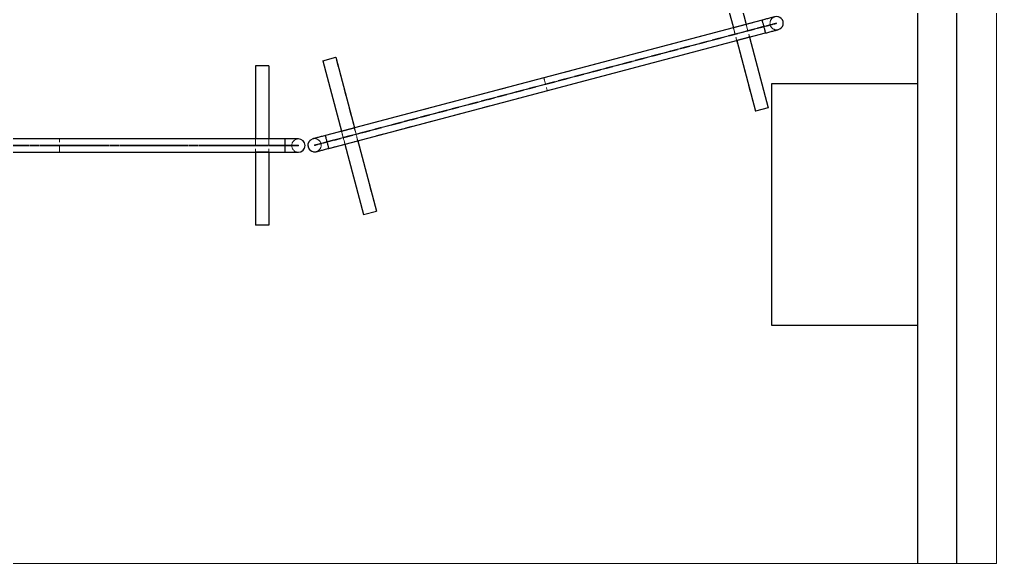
# Model space of a CAD drawing. Header units: millimetres. Extents: x 126 to 938, y 244 to 707.
# Drawn here: x 689.8 to 876.7, y 434 to 538.2 of the extents above; entities that cross this region are included whole.
import ezdxf

# ---------------------------------------------------------------- set-up
doc = ezdxf.new("R2010")
doc.units = ezdxf.units.MM
doc.linetypes.add('HIDDEN', pattern=[1.905, 1.27, -0.635])

msp = doc.modelspace()

# ---------------------------------------------------------------- linework, layer by layer
at = {"color": 7, "linetype": 'Continuous', "lineweight": 25}
for p, q in [((869.07, 434.04), (869.07, 589.3)), ((861.57, 581.8), (861.57, 434.04)), ((824.3, 544.3), (826.33, 536.63)), ((826.92, 544.3), (828.78, 537.27)), ((831.86, 538.09), (748.29, 516)), ((828.78, 537.27), (826.33, 536.63)), ((748.93, 513.54), (832.5, 535.63)), ((829.43, 534.82), (826.97, 534.17)), ((829.43, 534.82), (833, 521.31)), ((826.97, 534.17), (830.54, 520.66)), ((747.79, 530.32), (750.25, 530.97)), ((750.25, 530.97), (753.82, 517.46)), ((737.42, 529.31), (734.88, 529.31)), ((734.88, 529.31), (734.88, 515.34)), ((737.42, 529.31), (737.42, 515.34)), ((747.79, 530.32), (751.36, 516.81)), ((833.63, 525.92), (833.63, 479.69)), ((861.57, 525.92), (833.63, 525.92)), ((833, 521.31), (830.54, 520.66)), ((751.36, 516.81), (753.82, 517.46)), ((740.6, 515.34), (654.16, 515.34)), ((737.42, 515.34), (734.88, 515.34)), ((743.1, 515.34), (740.6, 515.34)), ((740.6, 512.8), (740.6, 515.34)), ((752.01, 514.36), (754.46, 515)), ((752.01, 514.36), (755.58, 500.85)), ((754.46, 515), (758.03, 501.5)), ((654.16, 512.8), (740.6, 512.8)), ((737.42, 512.8), (734.88, 512.8)), ((734.88, 512.8), (734.88, 498.83)), ((737.42, 512.8), (737.42, 498.83)), ((740.6, 512.8), (743.1, 512.8)), ((755.58, 500.85), (758.03, 501.5)), ((737.42, 498.83), (734.88, 498.83)), ((833.63, 479.69), (861.57, 479.69))]:
    msp.add_line(p, q, dxfattribs=at)
at = {"color": 7, "linetype": 'HIDDEN', "lineweight": 18}
for p, q in [((869.07, 434.04), (869.07, 589.3)), ((861.57, 581.8), (861.57, 434.04)), ((830.54, 520.66), (822.76, 550.13)), ((833, 521.31), (825.21, 550.78)), ((832.17, 536.91), (748.6, 514.82)), ((748.6, 514.82), (832.17, 536.91)), ((832.19, 536.81), (748.62, 514.72)), ((748.62, 514.72), (832.19, 536.81)), ((826.33, 536.63), (790.07, 527.04)), ((828.78, 537.27), (826.33, 536.63)), ((831.86, 538.09), (828.78, 537.27)), ((832.19, 536.81), (832.17, 536.91)), ((832.19, 536.81), (832.17, 536.91)), ((834.61, 537.45), (834.58, 537.55)), ((834.61, 537.45), (834.58, 537.55)), ((829.43, 534.82), (826.97, 534.17)), ((829.43, 534.82), (832.5, 535.63)), ((790.72, 524.59), (826.97, 534.17)), ((747.79, 530.32), (750.25, 530.97)), ((758.03, 501.5), (750.25, 530.97)), ((737.42, 529.31), (734.88, 529.31)), ((734.88, 498.83), (734.88, 529.31)), ((737.42, 498.83), (737.42, 529.31)), ((755.58, 500.85), (747.79, 530.32)), ((790.07, 527.04), (753.82, 517.46)), ((833.63, 525.92), (833.63, 479.69)), ((861.57, 525.92), (833.63, 525.92)), ((861.57, 479.69), (861.57, 525.92)), ((861.57, 479.69), (861.57, 525.92)), ((754.46, 515), (790.72, 524.59)), ((833, 521.31), (830.54, 520.66)), ((751.36, 516.81), (748.29, 516)), ((751.36, 516.81), (753.82, 517.46)), ((740.6, 514.12), (654.16, 514.12)), ((654.16, 514.12), (740.6, 514.12)), ((740.6, 514.02), (654.16, 514.02)), ((654.16, 514.02), (740.6, 514.02)), ((697.38, 515.34), (659.88, 515.34)), ((697.38, 512.81), (697.38, 515.34)), ((734.88, 515.34), (697.38, 515.34)), ((734.88, 515.34), (734.88, 512.8)), ((737.42, 515.34), (734.88, 515.34)), ((737.42, 515.34), (737.42, 512.8)), ((740.6, 515.34), (737.42, 515.34)), ((740.6, 512.81), (740.6, 515.34)), ((743.1, 515.34), (740.6, 515.34)), ((740.6, 515.34), (740.6, 512.8)), ((740.6, 514.02), (740.6, 514.12)), ((743.1, 514.12), (740.6, 514.12)), ((740.6, 514.02), (740.6, 514.12)), ((740.6, 514.12), (743.1, 514.12)), ((743.1, 514.02), (740.6, 514.02)), ((740.6, 514.02), (743.1, 514.02)), ((743.1, 514.02), (743.1, 514.12)), ((743.1, 514.02), (743.1, 514.12)), ((746.21, 514.08), (746.18, 514.18)), ((746.21, 514.08), (746.18, 514.18)), ((748.62, 514.72), (748.6, 514.82)), ((748.62, 514.72), (748.6, 514.82)), ((748.93, 513.54), (752.01, 514.36)), ((752.01, 514.36), (754.46, 515)), ((659.88, 512.8), (697.38, 512.8)), ((697.38, 512.8), (734.88, 512.8)), ((737.42, 512.8), (734.88, 512.8)), ((737.42, 512.8), (740.6, 512.8)), ((740.6, 512.8), (743.1, 512.8)), ((755.58, 500.85), (758.03, 501.5)), ((737.42, 498.83), (734.88, 498.83)), ((833.63, 479.69), (861.57, 479.69))]:
    msp.add_line(p, q, dxfattribs=at)
at = {"color": 7, "linetype": 'Continuous', "lineweight": 18, "flags": 128}
msp.add_lwpolyline([(869.07, 434.04), (876.66, 434.04), (876.66, 637.15), (583.29, 637.15), (583.29, 575.95), (583.29, 568.45), (583.29, 434.04), (861.57, 434.04), (869.07, 434.04)], dxfattribs=at)
at = {"color": 7, "linetype": 'Continuous', "lineweight": 25, "flags": 128}
for points in [[(834.27, 538.73), (834.26, 538.72), (834.24, 538.72), (834.19, 538.7), (834.13, 538.69), (834.05, 538.67), (833.95, 538.64), (833.84, 538.61), (833.71, 538.58), (833.56, 538.54), (833.41, 538.5), (833.24, 538.45), (833.06, 538.41), (832.88, 538.36), (832.68, 538.31), (832.48, 538.25), (832.28, 538.2), (832.07, 538.14), (831.86, 538.09)], [(832.5, 535.63), (832.5, 535.63), (832.5, 535.65), (832.49, 535.69), (832.48, 535.74), (832.46, 535.8), (832.44, 535.88), (832.41, 535.98), (832.38, 536.09), (832.35, 536.2), (832.32, 536.33), (832.28, 536.47), (832.25, 536.61), (832.21, 536.75), (832.17, 536.9), (832.13, 537.04), (832.09, 537.18), (832.06, 537.32), (832.02, 537.45), (831.99, 537.58), (831.96, 537.69), (831.93, 537.79), (831.91, 537.88), (831.89, 537.95), (831.88, 538.01), (831.86, 538.05), (831.86, 538.08), (831.86, 538.09)], [(832.5, 535.63), (832.72, 535.69), (832.92, 535.74), (833.13, 535.8), (833.33, 535.85), (833.53, 535.9), (833.71, 535.95), (833.89, 536), (834.06, 536.04), (834.21, 536.08), (834.36, 536.12), (834.48, 536.16), (834.6, 536.19), (834.7, 536.21), (834.78, 536.23), (834.84, 536.25), (834.89, 536.26), (834.91, 536.27), (834.92, 536.27)], [(748.29, 516), (748.08, 515.94), (747.87, 515.89), (747.66, 515.83), (747.46, 515.78), (747.26, 515.73), (747.08, 515.68), (746.9, 515.63), (746.73, 515.59), (746.58, 515.55), (746.43, 515.51), (746.31, 515.48), (746.19, 515.45), (746.1, 515.42), (746.01, 515.4), (745.95, 515.38), (745.91, 515.37), (745.88, 515.36), (745.87, 515.36)], [(748.93, 513.54), (748.93, 513.55), (748.93, 513.56), (748.92, 513.6), (748.91, 513.65), (748.89, 513.71), (748.87, 513.79), (748.84, 513.89), (748.81, 514), (748.78, 514.12), (748.75, 514.24), (748.71, 514.38), (748.68, 514.52), (748.64, 514.66), (748.6, 514.81), (748.56, 514.95), (748.52, 515.09), (748.49, 515.23), (748.45, 515.36), (748.42, 515.49), (748.39, 515.6), (748.36, 515.7), (748.34, 515.79), (748.32, 515.86), (748.31, 515.92), (748.29, 515.96), (748.29, 515.99), (748.29, 516)], [(746.52, 512.9), (746.53, 512.91), (746.55, 512.91), (746.6, 512.93), (746.66, 512.94), (746.74, 512.96), (746.84, 512.99), (746.95, 513.02), (747.08, 513.05), (747.23, 513.09), (747.38, 513.13), (747.55, 513.18), (747.73, 513.22), (747.91, 513.27), (748.11, 513.32), (748.31, 513.38), (748.52, 513.43), (748.72, 513.49), (748.93, 513.54)]]:
    msp.add_lwpolyline(points, dxfattribs=at)
at = {"color": 7, "linetype": 'HIDDEN', "lineweight": 18, "flags": 128}
for points in [[(834.27, 538.73), (834.26, 538.72), (834.24, 538.72), (834.19, 538.7), (834.13, 538.69), (834.05, 538.67), (833.95, 538.64), (833.84, 538.61), (833.71, 538.58), (833.56, 538.54), (833.41, 538.5), (833.24, 538.45), (833.06, 538.41), (832.88, 538.36), (832.68, 538.31), (832.48, 538.25), (832.28, 538.2), (832.07, 538.14), (831.86, 538.09)], [(826.33, 536.63), (826.33, 536.62), (826.34, 536.59), (826.35, 536.55), (826.36, 536.49), (826.38, 536.41), (826.41, 536.32), (826.44, 536.21), (826.47, 536.1), (826.5, 535.97), (826.54, 535.83), (826.57, 535.69), (826.61, 535.55), (826.65, 535.4), (826.69, 535.25), (826.73, 535.1), (826.77, 534.96), (826.8, 534.83), (826.83, 534.7), (826.87, 534.58), (826.89, 534.48), (826.92, 534.39), (826.94, 534.31), (826.95, 534.25), (826.97, 534.21), (826.97, 534.18), (826.97, 534.17)], [(828.78, 537.27), (828.78, 537.27), (828.79, 537.24), (828.8, 537.2), (828.82, 537.13), (828.84, 537.06), (828.86, 536.97), (828.89, 536.86), (828.92, 536.74), (828.96, 536.62), (828.99, 536.48), (829.03, 536.34), (829.07, 536.2), (829.11, 536.05), (829.15, 535.9), (829.18, 535.75), (829.22, 535.61), (829.26, 535.48), (829.29, 535.35), (829.32, 535.23), (829.35, 535.13), (829.37, 535.04), (829.39, 534.96), (829.41, 534.9), (829.42, 534.85), (829.43, 534.83), (829.43, 534.82)], [(831.86, 538.08), (831.86, 538.09), (831.86, 538.08), (831.86, 538.05), (831.88, 538.01), (831.89, 537.95), (831.91, 537.88), (831.93, 537.79), (831.96, 537.69), (831.99, 537.58), (832.02, 537.45), (832.06, 537.32), (832.09, 537.18), (832.13, 537.04), (832.17, 536.9), (832.21, 536.75), (832.25, 536.61), (832.28, 536.47), (832.32, 536.33), (832.35, 536.2), (832.38, 536.09), (832.41, 535.98), (832.44, 535.88), (832.46, 535.8), (832.48, 535.74), (832.49, 535.69), (832.5, 535.65), (832.5, 535.63), (832.5, 535.65), (832.49, 535.69), (832.48, 535.74), (832.46, 535.8), (832.44, 535.88), (832.41, 535.98), (832.38, 536.09), (832.35, 536.2), (832.32, 536.33), (832.28, 536.47), (832.25, 536.61), (832.21, 536.75), (832.17, 536.9), (832.13, 537.04), (832.09, 537.18), (832.06, 537.32), (832.02, 537.45), (831.99, 537.58), (831.96, 537.69), (831.93, 537.79), (831.91, 537.88), (831.89, 537.95), (831.88, 538.01), (831.86, 538.05), (831.86, 538.08)], [(831.86, 538.09), (831.86, 538.08), (831.86, 538.05), (831.88, 538.01), (831.89, 537.95), (831.91, 537.88), (831.93, 537.79), (831.96, 537.69), (831.99, 537.58), (832.02, 537.45), (832.06, 537.32), (832.09, 537.18), (832.13, 537.04), (832.17, 536.9), (832.21, 536.75), (832.25, 536.61), (832.28, 536.47), (832.32, 536.33), (832.35, 536.2), (832.38, 536.09), (832.41, 535.98), (832.44, 535.88), (832.46, 535.8), (832.48, 535.74), (832.49, 535.69), (832.5, 535.65), (832.5, 535.63), (832.5, 535.63)], [(834.58, 537.55), (834.58, 537.54), (834.55, 537.54), (834.5, 537.53), (834.44, 537.51), (834.36, 537.49), (834.26, 537.46), (834.15, 537.43), (834.02, 537.4), (833.88, 537.36), (833.72, 537.32), (833.55, 537.27), (833.38, 537.23), (833.19, 537.18), (832.99, 537.13), (832.79, 537.07), (832.59, 537.02), (832.38, 536.96), (832.17, 536.91)], [(832.17, 536.91), (832.38, 536.96), (832.59, 537.02), (832.79, 537.07), (832.99, 537.13), (833.19, 537.18), (833.38, 537.23), (833.55, 537.27), (833.72, 537.32), (833.88, 537.36), (834.02, 537.4), (834.15, 537.43), (834.26, 537.46), (834.36, 537.49), (834.44, 537.51), (834.5, 537.53), (834.55, 537.54), (834.58, 537.54), (834.58, 537.55)], [(834.61, 537.45), (834.6, 537.45), (834.57, 537.44), (834.53, 537.43), (834.46, 537.41), (834.38, 537.39), (834.29, 537.36), (834.17, 537.33), (834.04, 537.3), (833.9, 537.26), (833.75, 537.22), (833.58, 537.18), (833.4, 537.13), (833.21, 537.08), (833.02, 537.03), (832.82, 536.98), (832.61, 536.92), (832.4, 536.87), (832.19, 536.81)], [(832.19, 536.81), (832.4, 536.87), (832.61, 536.92), (832.82, 536.98), (833.02, 537.03), (833.21, 537.08), (833.4, 537.13), (833.58, 537.18), (833.75, 537.22), (833.9, 537.26), (834.04, 537.3), (834.17, 537.33), (834.29, 537.36), (834.38, 537.39), (834.46, 537.41), (834.53, 537.43), (834.57, 537.44), (834.6, 537.45), (834.61, 537.45)], [(832.5, 535.63), (832.72, 535.69), (832.92, 535.74), (833.13, 535.8), (833.33, 535.85), (833.53, 535.9), (833.71, 535.95), (833.89, 536), (834.06, 536.04), (834.21, 536.08), (834.36, 536.12), (834.48, 536.16), (834.6, 536.19), (834.7, 536.21), (834.78, 536.23), (834.84, 536.25), (834.89, 536.26), (834.91, 536.27), (834.92, 536.27)], [(790.07, 527.03), (790.07, 527.04), (790.07, 527.03), (790.08, 527.01), (790.09, 526.97), (790.11, 526.91), (790.13, 526.83), (790.15, 526.75), (790.18, 526.64), (790.21, 526.53), (790.24, 526.41), (790.27, 526.28), (790.31, 526.14), (790.35, 526), (790.39, 525.85), (790.42, 525.71), (790.46, 525.56), (790.5, 525.42), (790.53, 525.29), (790.57, 525.16), (790.6, 525.04), (790.63, 524.93), (790.65, 524.84), (790.67, 524.76), (790.69, 524.69), (790.71, 524.64), (790.71, 524.61), (790.72, 524.59), (790.71, 524.61), (790.71, 524.64), (790.69, 524.69), (790.67, 524.76), (790.65, 524.84), (790.63, 524.93), (790.6, 525.04), (790.57, 525.16), (790.53, 525.29), (790.5, 525.42), (790.46, 525.56), (790.42, 525.71), (790.39, 525.85), (790.35, 526), (790.31, 526.14), (790.27, 526.28), (790.24, 526.41), (790.21, 526.53), (790.18, 526.64), (790.15, 526.75), (790.13, 526.83), (790.11, 526.91), (790.09, 526.97), (790.08, 527.01), (790.07, 527.03)], [(748.29, 516), (748.08, 515.94), (747.87, 515.89), (747.66, 515.83), (747.46, 515.78), (747.26, 515.73), (747.08, 515.68), (746.9, 515.63), (746.73, 515.59), (746.58, 515.55), (746.43, 515.51), (746.31, 515.48), (746.19, 515.45), (746.1, 515.42), (746.01, 515.4), (745.95, 515.38), (745.91, 515.37), (745.88, 515.36), (745.87, 515.36)], [(748.29, 515.99), (748.29, 516), (748.29, 515.99), (748.29, 515.96), (748.31, 515.92), (748.32, 515.86), (748.34, 515.79), (748.36, 515.7), (748.39, 515.6), (748.42, 515.49), (748.45, 515.36), (748.49, 515.23), (748.52, 515.09), (748.56, 514.95), (748.6, 514.81), (748.64, 514.66), (748.68, 514.52), (748.71, 514.38), (748.75, 514.24), (748.78, 514.12), (748.81, 514), (748.84, 513.89), (748.87, 513.79), (748.89, 513.71), (748.91, 513.65), (748.92, 513.6), (748.93, 513.56), (748.93, 513.55), (748.93, 513.56), (748.92, 513.6), (748.91, 513.65), (748.89, 513.71), (748.87, 513.79), (748.84, 513.89), (748.81, 514), (748.78, 514.12), (748.75, 514.24), (748.71, 514.38), (748.68, 514.52), (748.64, 514.66), (748.6, 514.81), (748.56, 514.95), (748.52, 515.09), (748.49, 515.23), (748.45, 515.36), (748.42, 515.49), (748.39, 515.6), (748.36, 515.7), (748.34, 515.79), (748.32, 515.86), (748.31, 515.92), (748.29, 515.96), (748.29, 515.99)], [(748.29, 516), (748.29, 515.99), (748.29, 515.96), (748.31, 515.92), (748.32, 515.86), (748.34, 515.79), (748.36, 515.7), (748.39, 515.6), (748.42, 515.49), (748.45, 515.36), (748.49, 515.23), (748.52, 515.09), (748.56, 514.95), (748.6, 514.81), (748.64, 514.66), (748.68, 514.52), (748.71, 514.38), (748.75, 514.24), (748.78, 514.12), (748.81, 514), (748.84, 513.89), (748.87, 513.79), (748.89, 513.71), (748.91, 513.65), (748.92, 513.6), (748.93, 513.56), (748.93, 513.55), (748.93, 513.54)], [(752.01, 514.36), (752.01, 514.36), (752, 514.39), (751.99, 514.44), (751.97, 514.5), (751.95, 514.57), (751.93, 514.66), (751.9, 514.77), (751.87, 514.89), (751.84, 515.01), (751.8, 515.15), (751.76, 515.29), (751.72, 515.44), (751.68, 515.58), (751.65, 515.73), (751.61, 515.88), (751.57, 516.02), (751.53, 516.15), (751.5, 516.28), (751.47, 516.4), (751.44, 516.5), (751.42, 516.59), (751.4, 516.67), (751.38, 516.73), (751.37, 516.78), (751.36, 516.8), (751.36, 516.81)], [(754.46, 515), (754.46, 515.01), (754.46, 515.04), (754.44, 515.08), (754.43, 515.15), (754.41, 515.22), (754.38, 515.31), (754.36, 515.42), (754.32, 515.54), (754.29, 515.66), (754.26, 515.8), (754.22, 515.94), (754.18, 516.08), (754.14, 516.23), (754.1, 516.38), (754.06, 516.53), (754.03, 516.67), (753.99, 516.8), (753.96, 516.93), (753.93, 517.05), (753.9, 517.15), (753.87, 517.24), (753.85, 517.32), (753.84, 517.38), (753.83, 517.42), (753.82, 517.45), (753.82, 517.46)], [(748.6, 514.82), (748.39, 514.76), (748.18, 514.71), (747.97, 514.65), (747.77, 514.6), (747.58, 514.55), (747.39, 514.5), (747.21, 514.45), (747.04, 514.41), (746.89, 514.37), (746.75, 514.33), (746.62, 514.3), (746.5, 514.27), (746.41, 514.24), (746.33, 514.22), (746.26, 514.2), (746.22, 514.19), (746.19, 514.18), (746.18, 514.18)], [(746.18, 514.18), (746.19, 514.18), (746.22, 514.19), (746.26, 514.2), (746.33, 514.22), (746.41, 514.24), (746.5, 514.27), (746.62, 514.3), (746.75, 514.33), (746.89, 514.37), (747.04, 514.41), (747.21, 514.45), (747.39, 514.5), (747.58, 514.55), (747.77, 514.6), (747.97, 514.65), (748.18, 514.71), (748.39, 514.76), (748.6, 514.82)], [(748.62, 514.72), (748.41, 514.67), (748.2, 514.61), (748, 514.56), (747.8, 514.5), (747.6, 514.45), (747.41, 514.4), (747.24, 514.36), (747.07, 514.31), (746.91, 514.27), (746.77, 514.23), (746.64, 514.2), (746.53, 514.17), (746.43, 514.14), (746.35, 514.12), (746.29, 514.11), (746.24, 514.09), (746.22, 514.09), (746.21, 514.08)], [(746.21, 514.08), (746.22, 514.09), (746.24, 514.09), (746.29, 514.11), (746.35, 514.12), (746.43, 514.14), (746.53, 514.17), (746.64, 514.2), (746.77, 514.23), (746.91, 514.27), (747.07, 514.31), (747.24, 514.36), (747.41, 514.4), (747.6, 514.45), (747.8, 514.5), (748, 514.56), (748.2, 514.61), (748.41, 514.67), (748.62, 514.72)], [(746.52, 512.9), (746.53, 512.91), (746.55, 512.91), (746.6, 512.93), (746.66, 512.94), (746.74, 512.96), (746.84, 512.99), (746.95, 513.02), (747.08, 513.05), (747.23, 513.09), (747.38, 513.13), (747.55, 513.18), (747.73, 513.22), (747.91, 513.27), (748.11, 513.32), (748.31, 513.38), (748.52, 513.43), (748.72, 513.49), (748.93, 513.54)]]:
    msp.add_lwpolyline(points, dxfattribs=at)
at = {"color": 7, "linetype": 'HIDDEN', "lineweight": 18}
for centre in [(834.6, 537.5), (743.1, 514.07), (746.19, 514.13)]:
    msp.add_circle(centre, 1.27, dxfattribs=at)
for centre, start, end in [((834.6, 537.5), 104.8054, 284.8057), ((743.1, 514.07), 90, 270), ((746.19, 514.13), 284.8055, 104.8056)]:
    msp.add_arc(centre, 1.27, start, end, dxfattribs=at)
at = {"color": 7, "linetype": 'Continuous', "lineweight": 25}
for centre, start, end in [((834.6, 537.5), 284.8054, 104.8057), ((743.1, 514.07), 270, 90), ((746.19, 514.13), 104.8056, 284.8055)]:
    msp.add_arc(centre, 1.27, start, end, dxfattribs=at)

doc.saveas('drawing.dxf')
